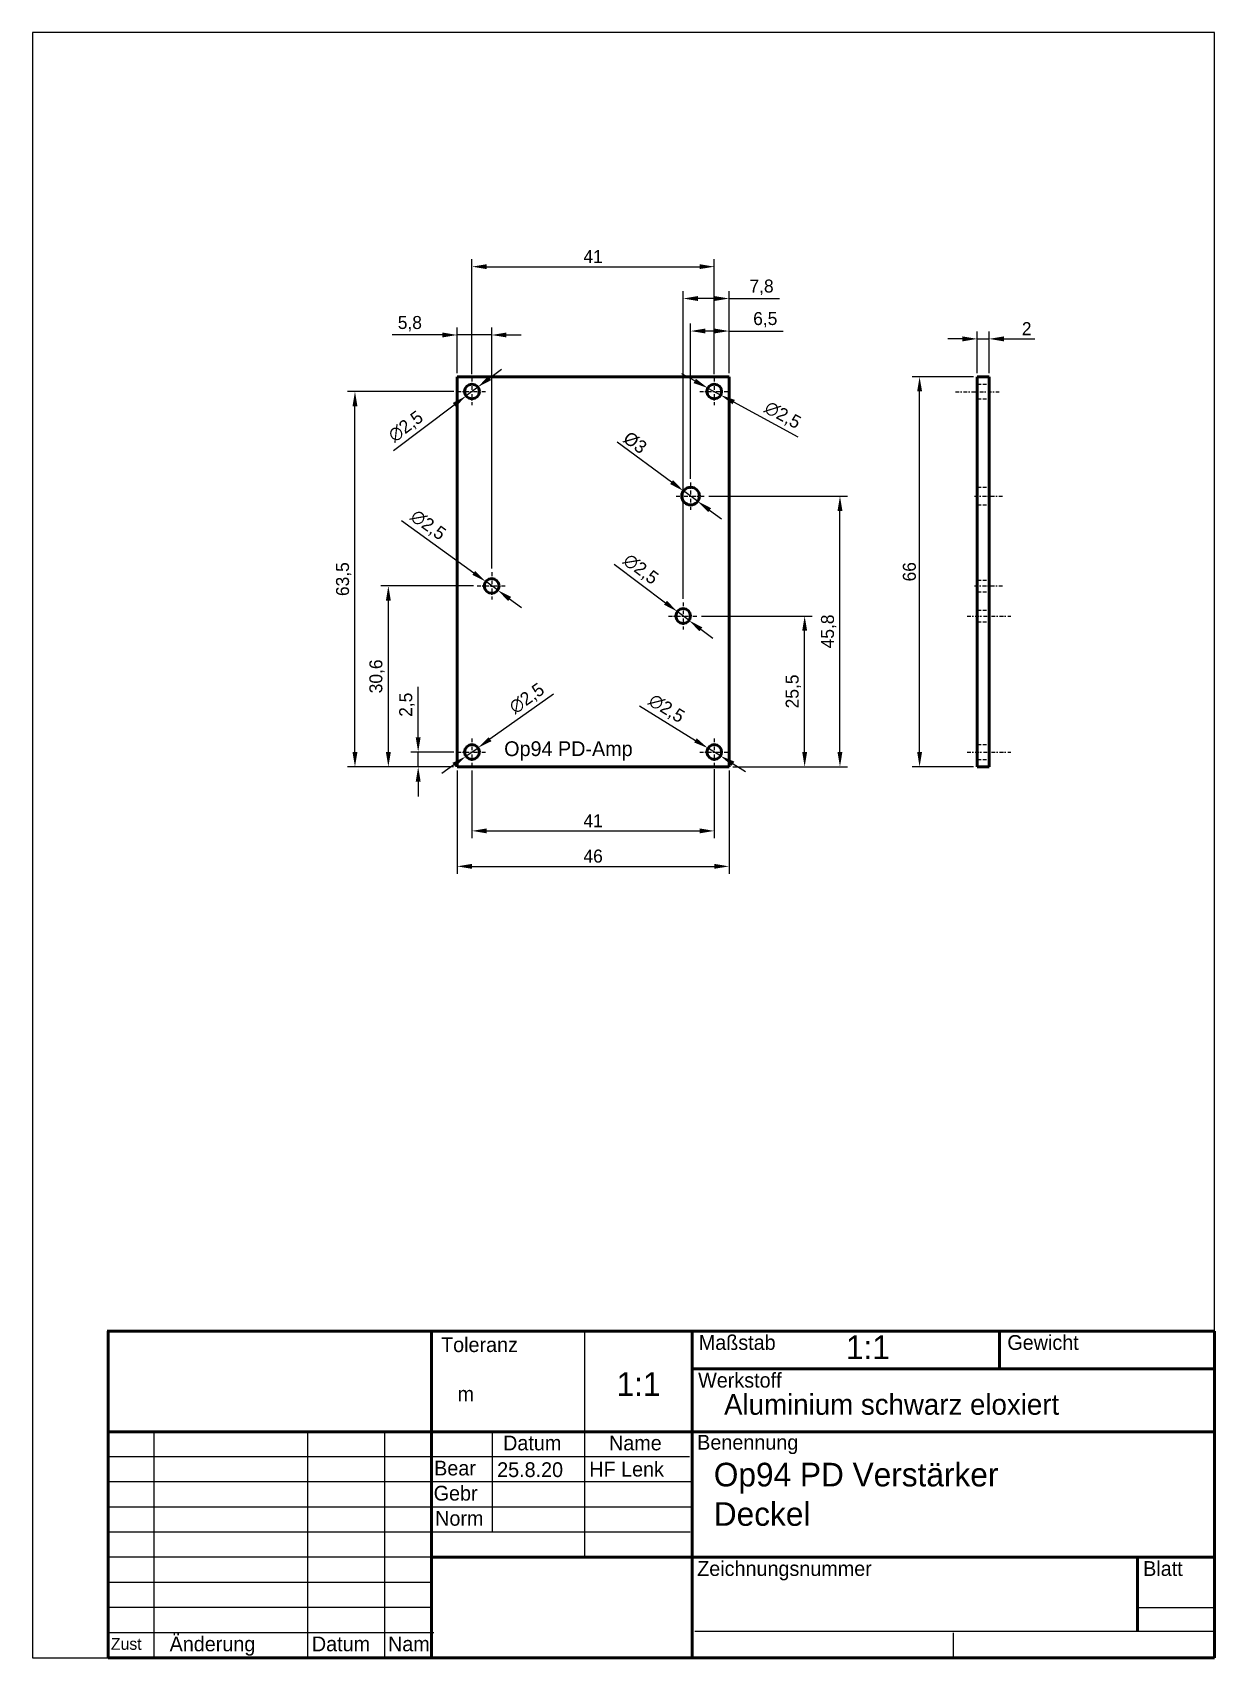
# Model space of a CAD drawing. Header units: millimetres. Extents: x 0 to 200, y 0 to 275.
import ezdxf

# ---------------------------------------------------------------- set-up
doc = ezdxf.new("R2010")
doc.units = ezdxf.units.MM
doc.linetypes.add('STRICHPUNKT', pattern=[25.4, 12.7, -6.35, 0, -6.35])
doc.linetypes.add('VERDECKT', pattern=[9.525, 6.35, -3.175])
for name, color, linetype, lineweight in [('0.18', 7, 'Continuous', 18), ('0.25', 7, 'Continuous', 25), ('0.5 Vollinie', 7, 'Continuous', 50), ('Bemaßung', 2, 'Continuous', 25), ('Mittellinie', 6, 'STRICHPUNKT', 25), ('Verdeckte Kanten', 7, 'VERDECKT', 25)]:
    doc.layers.add(name, color=color, linetype=linetype, lineweight=lineweight)
doc.layers.add('KLIN', color=1, linetype='Continuous')
doc.dimstyles.new('ISO-25', dxfattribs={"dimtxt": 2.5, "dimasz": 2.5, "dimexe": 1.25, "dimexo": 0.625, "dimtad": 1, "dimtxsty": 'Standard', "dimcen": 2.5, "dimadec": 0, "dimazin": 0, "dimtfac": 1, "dimtmove": 0, "dimatfit": 3, "dimfxl": 1, "dimarcsym": 0})

# ---------------------------------------------------------------- blocks, each defined once
blk = doc.blocks.new('*U2')
at = {"layer": '0.18'}
for p, q in [((-106.6, 55.25), (-106.6, 17)), ((-179.4, 0), (-179.4, 38.25)), ((-153.4, 0), (-153.4, 38.25)), ((-140.4, -0.12), (-140.4, 38.25)), ((-122.2, 38.25), (-122.2, 21.25)), ((-88.84, 34), (-187.2, 34)), ((-88.45, 29.75), (-187.2, 29.75)), ((-88.45, 25.5), (-187.2, 25.5)), ((-88.71, 21.25), (-187.2, 21.25)), ((-132.52, 17), (-187.2, 17)), ((-132.44, 12.75), (-187.2, 12.75)), ((-132.36, 8.5), (-187.2, 8.5)), ((-13, 8.5), (0, 8.5)), ((-132.12, 4.25), (-187.2, 4.25)), ((-87.95, 4.53), (0, 4.53)), ((-44.2, 4.25), (-44.2, 0))]:
    blk.add_line(p, q, dxfattribs=at)
at = {"layer": '0.5 Vollinie'}
for p, q in [((-187.36, 55.25), (0, 55.25)), ((-187.2, 55.25), (-187.2, 0)), ((-132.51, -0.09), (-132.51, 55.25)), ((-88.4, 0), (-88.4, 55.25)), ((-36.4, 55.25), (-36.4, 48.88)), ((0, 55.25), (0, 0)), ((0, 48.88), (-88.4, 48.88)), ((0, 38.25), (-187.2, 38.25)), ((-132.51, 38.49), (-132.51, 37.97)), ((-132.51, 37.97), (-132.51, 38.25)), ((0, 17), (-132.6, 17)), ((-13, 17), (-13, 4.53)), ((-187.2, 0), (0, 0))]:
    blk.add_line(p, q, dxfattribs=at)
blk.add_lwpolyline([(-13, 10.62), (-13, 10.62), (-13, 10.62), (-13, 10.62)], close=True, dxfattribs=at)
at = {"insert": (-186.74, 3.35), "char_height": 2, "width": 7.0799, "attachment_point": 1}
blk.add_mtext('Zust', dxfattribs=at)
at = {"layer": '0.25', "char_height": 2.5, "attachment_point": 1}
for s, insert, width in [('Maßstab', (-87.26, 54.6), 2.6), ('Werkstoff', (-87.37, 48.22), 13), ('Gebr', (-132.12, 29.1), 2.6), ('Norm', (-131.87, 24.85), 2.6)]:
    blk.add_mtext(s, dxfattribs=dict(at, insert=insert, width=width))
for s, insert in [('Gewicht', (-35.05, 54.6)), ('Datum', (-120.37, 37.6)), ('Name', (-102.45, 37.6)), ('Benennung', (-87.53, 37.71)), ('Bear', (-132.04, 33.35)), ('Zeichnungsnummer', (-87.53, 16.35)), ('Blatt', (-12.07, 16.35)), ('Änderung', (-176.8, 3.6)), ('Datum', (-152.73, 3.6)), ('Nam', (-139.85, 3.6))]:
    blk.add_mtext(s, dxfattribs=dict(at, insert=insert))
blk = doc.blocks.new('*D70')
at = {"layer": 'Bemaßung', "color": 0, "lineweight": -2, "transparency": 16777216}
for p, q in [((71.86, 150.13), (71.86, 132.66)), ((117.86, 150.13), (117.86, 132.66)), ((74.36, 133.91), (115.36, 133.91))]:
    blk.add_line(p, q, dxfattribs=at)
at = {"layer": 'Bemaßung', "color": 0, "transparency": 16777216}
for points in [[(74.36, 134.33), (74.36, 133.5), (71.86, 133.91)], [(115.36, 134.33), (115.36, 133.5), (117.86, 133.91)]]:
    blk.add_solid(points, dxfattribs=at)
at = {"layer": 'Defpoints', "color": 0, "transparency": 16777216}
for p in [(71.86, 150.76), (117.86, 150.76), (117.86, 133.91)]:
    blk.add_point(p, dxfattribs=at)
at = {"layer": 'Bemaßung', "color": 0, "transparency": 16777216, "insert": (94.86, 135.64), "char_height": 2.2, "attachment_point": 5}
blk.add_mtext('46', dxfattribs=at)
blk = doc.blocks.new('*D71')
at = {"layer": 'Bemaßung', "color": 0, "lineweight": -2, "transparency": 16777216}
for p, q in [((74.36, 150.13), (74.36, 138.66)), ((115.36, 150.33), (115.36, 138.66)), ((76.86, 139.91), (112.86, 139.91))]:
    blk.add_line(p, q, dxfattribs=at)
at = {"layer": 'Bemaßung', "color": 0, "transparency": 16777216}
for points in [[(76.86, 140.33), (76.86, 139.5), (74.36, 139.91)], [(112.86, 140.33), (112.86, 139.5), (115.36, 139.91)]]:
    blk.add_solid(points, dxfattribs=at)
at = {"layer": 'Defpoints', "color": 0, "transparency": 16777216}
for p in [(74.36, 150.76), (115.36, 150.95), (115.36, 139.91)]:
    blk.add_point(p, dxfattribs=at)
at = {"layer": 'Bemaßung', "color": 0, "transparency": 16777216, "insert": (94.86, 141.64), "char_height": 2.2, "attachment_point": 5}
blk.add_mtext('41', dxfattribs=at)
blk = doc.blocks.new('*D72')
at = {"layer": 'Bemaßung', "color": 0, "lineweight": -2}
for p, q in [((74.36, 217.19), (74.36, 236.63)), ((115.36, 217.19), (115.36, 236.63)), ((76.86, 235.38), (112.86, 235.38))]:
    blk.add_line(p, q, dxfattribs=at)
at = {"layer": 'Bemaßung', "color": 0}
for points in [[(76.86, 235.8), (76.86, 234.97), (74.36, 235.38)], [(112.86, 234.97), (112.86, 235.8), (115.36, 235.38)]]:
    blk.add_solid(points, dxfattribs=at)
at = {"layer": 'Defpoints', "color": 0}
for p in [(115.36, 235.38), (74.36, 216.56), (115.36, 216.56)]:
    blk.add_point(p, dxfattribs=at)
at = {"layer": 'Bemaßung', "color": 0, "insert": (94.86, 237.11), "char_height": 2.2, "attachment_point": 5}
blk.add_mtext('41', dxfattribs=at)
blk = doc.blocks.new('*D73')
at = {"layer": 'Bemaßung', "color": 0, "lineweight": -2, "transparency": 16777216}
for p, q in [((65.26, 155.76), (65.26, 164.27)), ((71.27, 153.26), (64.01, 153.26)), ((65.26, 150.76), (65.26, 153.26)), ((71.23, 150.76), (64.01, 150.76)), ((65.26, 148.26), (65.26, 145.76))]:
    blk.add_line(p, q, dxfattribs=at)
at = {"layer": 'Bemaßung', "color": 0, "transparency": 16777216}
for points in [[(64.84, 155.76), (65.67, 155.76), (65.26, 153.26)], [(64.84, 148.26), (65.67, 148.26), (65.26, 150.76)]]:
    blk.add_solid(points, dxfattribs=at)
at = {"layer": 'Defpoints', "color": 0, "transparency": 16777216}
for p in [(65.26, 153.26), (71.9, 153.26), (71.86, 150.76)]:
    blk.add_point(p, dxfattribs=at)
at = {"layer": 'Bemaßung', "color": 0, "transparency": 16777216, "insert": (63.35, 161.26), "char_height": 2.2, "attachment_point": 5, "rotation": 90}
blk.add_mtext('2,5', dxfattribs=at)
blk = doc.blocks.new('*D74')
at = {"layer": 'Bemaßung', "color": 0, "lineweight": -2, "transparency": 16777216}
for p, q in [((74.62, 181.36), (58.96, 181.36)), ((60.21, 153.26), (60.21, 178.86)), ((71.23, 150.76), (58.96, 150.76))]:
    blk.add_line(p, q, dxfattribs=at)
at = {"layer": 'Bemaßung', "color": 0, "transparency": 16777216}
for points in [[(59.79, 178.86), (60.63, 178.86), (60.21, 181.36)], [(59.79, 153.26), (60.63, 153.26), (60.21, 150.76)]]:
    blk.add_solid(points, dxfattribs=at)
at = {"layer": 'Defpoints', "color": 0, "transparency": 16777216}
for p in [(60.21, 181.36), (75.24, 181.36), (71.86, 150.76)]:
    blk.add_point(p, dxfattribs=at)
at = {"layer": 'Bemaßung', "color": 0, "transparency": 16777216, "insert": (58.3, 166.06), "char_height": 2.2, "attachment_point": 5, "rotation": 90}
blk.add_mtext('30,6', dxfattribs=at)
blk = doc.blocks.new('*D75')
at = {"layer": 'Bemaßung', "color": 0, "lineweight": -2, "transparency": 16777216}
for p, q in [((71.27, 214.26), (53.31, 214.26)), ((54.56, 153.26), (54.56, 211.76)), ((71.23, 150.76), (53.31, 150.76))]:
    blk.add_line(p, q, dxfattribs=at)
at = {"layer": 'Bemaßung', "color": 0, "transparency": 16777216}
for points in [[(54.15, 211.76), (54.98, 211.76), (54.56, 214.26)], [(54.15, 153.26), (54.98, 153.26), (54.56, 150.76)]]:
    blk.add_solid(points, dxfattribs=at)
at = {"layer": 'Defpoints', "color": 0, "transparency": 16777216}
for p in [(54.56, 214.26), (71.9, 214.26), (71.86, 150.76)]:
    blk.add_point(p, dxfattribs=at)
at = {"layer": 'Bemaßung', "color": 0, "transparency": 16777216, "insert": (52.66, 182.51), "char_height": 2.2, "attachment_point": 5, "rotation": 90}
blk.add_mtext('63,5', dxfattribs=at)
blk = doc.blocks.new('*D76')
at = {"layer": 'Bemaßung', "color": 0, "lineweight": -2, "transparency": 16777216}
for p, q in [((159.23, 216.76), (148.85, 216.76)), ((150.1, 153.26), (150.1, 214.26)), ((159.23, 150.76), (148.85, 150.76))]:
    blk.add_line(p, q, dxfattribs=at)
at = {"layer": 'Bemaßung', "color": 0, "transparency": 16777216}
for points in [[(149.69, 214.26), (150.52, 214.26), (150.1, 216.76)], [(149.69, 153.26), (150.52, 153.26), (150.1, 150.76)]]:
    blk.add_solid(points, dxfattribs=at)
at = {"layer": 'Defpoints', "color": 0, "transparency": 16777216}
for p in [(150.1, 216.76), (159.86, 216.76), (159.86, 150.76)]:
    blk.add_point(p, dxfattribs=at)
at = {"layer": 'Bemaßung', "color": 0, "transparency": 16777216, "insert": (148.38, 183.76), "char_height": 2.2, "attachment_point": 5, "rotation": 90}
blk.add_mtext('66', dxfattribs=at)
blk = doc.blocks.new('*D77')
at = {"layer": 'Bemaßung', "color": 0, "lineweight": -2, "transparency": 16777216}
for p, q in [((157.36, 223.16), (154.86, 223.16)), ((159.86, 217.38), (159.86, 224.41)), ((159.86, 223.16), (161.86, 223.16)), ((161.86, 217.38), (161.86, 224.41)), ((164.36, 223.16), (169.58, 223.16))]:
    blk.add_line(p, q, dxfattribs=at)
at = {"layer": 'Bemaßung', "color": 0, "transparency": 16777216}
for points in [[(157.36, 223.58), (157.36, 222.74), (159.86, 223.16)], [(164.36, 223.58), (164.36, 222.74), (161.86, 223.16)]]:
    blk.add_solid(points, dxfattribs=at)
at = {"layer": 'Defpoints', "color": 0, "transparency": 16777216}
for p in [(161.86, 223.16), (159.86, 216.76), (161.86, 216.76)]:
    blk.add_point(p, dxfattribs=at)
at = {"layer": 'Bemaßung', "color": 0, "transparency": 16777216, "insert": (168.22, 224.89), "char_height": 2.2, "attachment_point": 5}
blk.add_mtext('2', dxfattribs=at)
blk = doc.blocks.new('*D78')
at = {"layer": 'Bemaßung', "color": 0, "lineweight": -2, "transparency": 16777216}
for p, q in [((113.18, 176.27), (131.9, 176.27)), ((130.65, 153.26), (130.65, 173.77)), ((118.48, 150.76), (131.9, 150.76))]:
    blk.add_line(p, q, dxfattribs=at)
at = {"layer": 'Bemaßung', "color": 0, "transparency": 16777216}
for points in [[(130.24, 173.77), (131.07, 173.77), (130.65, 176.27)], [(130.24, 153.26), (131.07, 153.26), (130.65, 150.76)]]:
    blk.add_solid(points, dxfattribs=at)
at = {"layer": 'Defpoints', "color": 0, "transparency": 16777216}
for p in [(112.56, 176.27), (130.65, 176.27), (117.86, 150.76)]:
    blk.add_point(p, dxfattribs=at)
at = {"layer": 'Bemaßung', "color": 0, "transparency": 16777216, "insert": (128.74, 163.51), "char_height": 2.2, "attachment_point": 5, "rotation": 90}
blk.add_mtext('25,5', dxfattribs=at)
blk = doc.blocks.new('*D80')
at = {"layer": 'Bemaßung', "color": 0, "lineweight": -2}
for p, q in [((110.1, 179.2), (110.1, 231.24)), ((117.86, 217.38), (117.86, 231.24)), ((115.36, 229.99), (112.6, 229.99)), ((117.86, 229.99), (126.37, 229.99))]:
    blk.add_line(p, q, dxfattribs=at)
at = {"layer": 'Bemaßung', "color": 0}
for points in [[(112.6, 230.41), (112.6, 229.57), (110.1, 229.99)], [(115.36, 229.57), (115.36, 230.41), (117.86, 229.99)]]:
    blk.add_solid(points, dxfattribs=at)
at = {"layer": 'Defpoints', "color": 0}
for p in [(110.1, 229.99), (117.86, 216.76), (110.1, 178.58)]:
    blk.add_point(p, dxfattribs=at)
at = {"layer": 'Bemaßung', "color": 0, "insert": (123.36, 231.9), "char_height": 2.2, "attachment_point": 5}
blk.add_mtext('7,8', dxfattribs=at)
blk = doc.blocks.new('*D81')
at = {"layer": 'Bemaßung', "color": 0, "lineweight": -2, "transparency": 16777216}
for p, q in [((69.36, 223.82), (60.84, 223.82)), ((71.86, 217.38), (71.86, 225.07)), ((77.7, 223.82), (71.86, 223.82)), ((77.7, 184.29), (77.7, 225.07)), ((80.2, 223.82), (82.7, 223.82))]:
    blk.add_line(p, q, dxfattribs=at)
at = {"layer": 'Bemaßung', "color": 0, "transparency": 16777216}
for points in [[(69.36, 224.24), (69.36, 223.41), (71.86, 223.82)], [(80.2, 224.24), (80.2, 223.41), (77.7, 223.82)]]:
    blk.add_solid(points, dxfattribs=at)
at = {"layer": 'Defpoints', "color": 0, "transparency": 16777216}
for p in [(71.86, 223.82), (71.86, 216.76), (77.7, 183.67)]:
    blk.add_point(p, dxfattribs=at)
at = {"layer": 'Bemaßung', "color": 0, "transparency": 16777216, "insert": (63.85, 225.73), "char_height": 2.2, "attachment_point": 5}
blk.add_mtext('5,8', dxfattribs=at)
blk = doc.blocks.new('*D82')
at = {"layer": 'Bemaßung', "color": 0, "lineweight": -2, "transparency": 16777216}
for p, q in [((77.35, 216.52), (79.34, 218.02)), ((75.35, 215.01), (73.36, 213.5)), ((61.1, 204.25), (71.36, 212))]:
    blk.add_line(p, q, dxfattribs=at)
at = {"layer": 'Bemaßung', "color": 0, "transparency": 16777216}
for points in [[(77.1, 216.85), (77.6, 216.18), (75.35, 215.01)], [(71.11, 212.33), (71.61, 211.66), (73.36, 213.5)]]:
    blk.add_solid(points, dxfattribs=at)
at = {"layer": 'Defpoints', "color": 0, "transparency": 16777216}
for p in [(75.35, 215.01), (73.36, 213.5)]:
    blk.add_point(p, dxfattribs=at)
at = {"layer": 'Bemaßung', "color": 0, "transparency": 16777216, "insert": (63.23, 208.25), "char_height": 2.2, "attachment_point": 5, "rotation": 37.0589}
blk.add_mtext('∅2,5', dxfattribs=at)
blk = doc.blocks.new('*D83')
at = {"layer": 'Bemaßung', "color": 0, "lineweight": -2, "transparency": 16777216}
for p, q in [((62.43, 192.45), (74.67, 183.56)), ((78.71, 180.63), (76.69, 182.1)), ((80.73, 179.16), (82.76, 177.69))]:
    blk.add_line(p, q, dxfattribs=at)
at = {"layer": 'Bemaßung', "color": 0, "transparency": 16777216}
for points in [[(74.91, 183.9), (74.42, 183.23), (76.69, 182.1)], [(80.98, 179.5), (80.49, 178.82), (78.71, 180.63)]]:
    blk.add_solid(points, dxfattribs=at)
at = {"layer": 'Defpoints', "color": 0, "transparency": 16777216}
for p in [(76.69, 182.1), (78.71, 180.63)]:
    blk.add_point(p, dxfattribs=at)
at = {"layer": 'Bemaßung', "color": 0, "transparency": 16777216, "insert": (66.88, 191.58), "char_height": 2.2, "attachment_point": 5, "rotation": 324.0171}
blk.add_mtext('∅2,5', dxfattribs=at)
blk = doc.blocks.new('*D84')
at = {"layer": 'Bemaßung', "color": 0, "lineweight": -2, "transparency": 16777216}
for p, q in [((88.16, 163.05), (77.41, 155.43)), ((73.34, 152.53), (75.38, 153.98)), ((71.3, 151.09), (69.26, 149.64))]:
    blk.add_line(p, q, dxfattribs=at)
at = {"layer": 'Bemaßung', "color": 0, "transparency": 16777216}
for points in [[(77.17, 155.77), (77.66, 155.09), (75.38, 153.98)], [(71.06, 151.43), (71.54, 150.75), (73.34, 152.53)]]:
    blk.add_solid(points, dxfattribs=at)
at = {"layer": 'Defpoints', "color": 0, "transparency": 16777216}
for p in [(73.34, 152.53), (75.38, 153.98)]:
    blk.add_point(p, dxfattribs=at)
at = {"layer": 'Bemaßung', "color": 0, "transparency": 16777216, "insert": (83.71, 162.23), "char_height": 2.2, "attachment_point": 5, "rotation": 35.3488}
blk.add_mtext('∅2,5', dxfattribs=at)
blk = doc.blocks.new('*D85')
at = {"layer": 'Bemaßung', "color": 0, "lineweight": -2, "transparency": 16777216}
for p, q in [((102.73, 161.07), (112.17, 155.23)), ((116.42, 152.6), (114.29, 153.91)), ((118.54, 151.28), (120.67, 149.97))]:
    blk.add_line(p, q, dxfattribs=at)
at = {"layer": 'Bemaßung', "color": 0, "transparency": 16777216}
for points in [[(112.39, 155.58), (111.95, 154.88), (114.29, 153.91)], [(118.76, 151.64), (118.32, 150.93), (116.42, 152.6)]]:
    blk.add_solid(points, dxfattribs=at)
at = {"layer": 'Defpoints', "color": 0, "transparency": 16777216}
for p in [(114.29, 153.91), (116.42, 152.6)]:
    blk.add_point(p, dxfattribs=at)
at = {"layer": 'Bemaßung', "color": 0, "transparency": 16777216, "insert": (107.23, 160.53), "char_height": 2.2, "attachment_point": 5, "rotation": 328.2443}
blk.add_mtext('∅2,5', dxfattribs=at)
blk = doc.blocks.new('*D86')
at = {"layer": 'Bemaßung', "color": 0, "lineweight": -2, "transparency": 16777216}
for p, q in [((98.42, 185.04), (107.1, 178.52)), ((111.09, 175.52), (109.1, 177.02)), ((113.09, 174.02), (115.09, 172.52))]:
    blk.add_line(p, q, dxfattribs=at)
at = {"layer": 'Bemaßung', "color": 0, "transparency": 16777216}
for points in [[(107.35, 178.86), (106.85, 178.19), (109.1, 177.02)], [(113.34, 174.35), (112.84, 173.69), (111.09, 175.52)]]:
    blk.add_solid(points, dxfattribs=at)
at = {"layer": 'Defpoints', "color": 0, "transparency": 16777216}
for p in [(109.1, 177.02), (111.09, 175.52)]:
    blk.add_point(p, dxfattribs=at)
at = {"layer": 'Bemaßung', "color": 0, "transparency": 16777216, "insert": (102.85, 184.1), "char_height": 2.2, "attachment_point": 5, "rotation": 323.0928}
blk.add_mtext('∅2,5', dxfattribs=at)
blk = doc.blocks.new('*D87')
at = {"layer": 'Bemaßung', "color": 0, "lineweight": -2, "transparency": 16777216}
for p, q in [((112.06, 216.05), (109.86, 217.24)), ((114.26, 214.85), (116.45, 213.66)), ((129.58, 206.53), (118.65, 212.47))]:
    blk.add_line(p, q, dxfattribs=at)
at = {"layer": 'Bemaßung', "color": 0, "transparency": 16777216}
for points in [[(112.26, 216.41), (111.86, 215.68), (114.26, 214.85)], [(118.85, 212.83), (118.45, 212.1), (116.45, 213.66)]]:
    blk.add_solid(points, dxfattribs=at)
at = {"layer": 'Defpoints', "color": 0, "transparency": 16777216}
for p in [(114.26, 214.85), (116.45, 213.66)]:
    blk.add_point(p, dxfattribs=at)
at = {"layer": 'Bemaßung', "color": 0, "transparency": 16777216, "insert": (126.88, 210.17), "char_height": 2.2, "attachment_point": 5, "rotation": 331.4963}
blk.add_mtext('∅2,5', dxfattribs=at)
blk = doc.blocks.new('*D88')
at = {"layer": 'Bemaßung', "color": 0, "lineweight": -2}
for p, q in [((114.44, 196.56), (137.88, 196.56)), ((136.63, 153.26), (136.63, 194.06)), ((118.48, 150.76), (137.88, 150.76))]:
    blk.add_line(p, q, dxfattribs=at)
at = {"layer": 'Bemaßung', "color": 0}
for points in [[(137.04, 194.06), (136.21, 194.06), (136.63, 196.56)], [(136.21, 153.26), (137.04, 153.26), (136.63, 150.76)]]:
    blk.add_solid(points, dxfattribs=at)
at = {"layer": 'Defpoints', "color": 0}
for p in [(113.82, 196.56), (136.63, 196.56), (117.86, 150.76)]:
    blk.add_point(p, dxfattribs=at)
at = {"layer": 'Bemaßung', "color": 0, "insert": (134.72, 173.66), "char_height": 2.2, "attachment_point": 5, "rotation": 90}
blk.add_mtext('45,8', dxfattribs=at)
blk = doc.blocks.new('*D89')
at = {"layer": 'Bemaßung', "color": 0, "lineweight": -2}
for p, q in [((111.36, 199.49), (111.36, 225.74)), ((117.86, 217.38), (117.86, 225.74)), ((115.36, 224.49), (113.86, 224.49)), ((117.86, 224.49), (126.99, 224.49))]:
    blk.add_line(p, q, dxfattribs=at)
at = {"layer": 'Bemaßung', "color": 0}
for points in [[(113.86, 224.91), (113.86, 224.08), (111.36, 224.49)], [(115.36, 224.08), (115.36, 224.91), (117.86, 224.49)]]:
    blk.add_solid(points, dxfattribs=at)
at = {"layer": 'Defpoints', "color": 0}
for p in [(111.36, 224.49), (117.86, 216.76), (111.36, 198.86)]:
    blk.add_point(p, dxfattribs=at)
at = {"layer": 'Bemaßung', "color": 0, "insert": (123.99, 226.4), "char_height": 2.2, "attachment_point": 5}
blk.add_mtext('6,5', dxfattribs=at)
blk = doc.blocks.new('*D90')
at = {"layer": 'Bemaßung', "color": 0, "lineweight": -2}
for p, q in [((108.13, 198.92), (98.95, 205.67)), ((112.56, 195.67), (110.15, 197.44)), ((114.58, 194.19), (116.59, 192.71))]:
    blk.add_line(p, q, dxfattribs=at)
at = {"layer": 'Bemaßung', "color": 0}
for points in [[(107.89, 198.59), (108.38, 199.26), (110.15, 197.44)], [(114.83, 194.52), (114.33, 193.85), (112.56, 195.67)]]:
    blk.add_solid(points, dxfattribs=at)
at = {"layer": 'Defpoints', "color": 0}
for p in [(110.15, 197.44), (112.56, 195.67)]:
    blk.add_point(p, dxfattribs=at)
at = {"layer": 'Bemaßung', "color": 0, "insert": (101.95, 205.6), "char_height": 2.2, "attachment_point": 5, "rotation": 323.7001}
blk.add_mtext('%%c3', dxfattribs=at)

msp = doc.modelspace()

# ---------------------------------------------------------------- linework, layer by layer
msp.add_lwpolyline([(0, 275), (0, 0), (200, 0), (200, 275)], close=True)
at = {"layer": '0.5 Vollinie'}
for p, q in [((117.86, 216.76), (71.86, 216.76)), ((71.86, 216.76), (71.86, 150.76)), ((117.86, 150.76), (117.86, 216.76)), ((159.86, 216.76), (159.86, 213.76)), ((159.86, 216.76), (159.86, 150.76)), ((161.86, 216.76), (159.86, 216.76)), ((159.86, 216.76), (159.86, 216.76)), ((161.86, 216.76), (161.86, 150.76)), ((159.86, 155.76), (159.86, 150.76)), ((117.86, 150.76), (71.86, 150.76)), ((161.86, 150.76), (159.86, 150.76))]:
    msp.add_line(p, q, dxfattribs=at)
at = {"layer": '0.5 Vollinie', "color": 6, "linetype": 'STRICHPUNKT', "lineweight": 18, "ltscale": 0.05}
for p, q in [((156.16, 214.19), (163.56, 214.19)), ((159.4, 196.56), (164.32, 196.56)), ((159.4, 181.36), (164.32, 181.36)), ((158.16, 176.27), (165.56, 176.27)), ((158.16, 153.26), (165.56, 153.26))]:
    msp.add_line(p, q, dxfattribs=at)
at = {"layer": '0.5 Vollinie'}
for centre, radius in [((74.36, 214.26), 1.25), ((115.36, 214.26), 1.25), ((111.36, 196.56), 1.5), ((77.7, 181.36), 1.25), ((110.1, 176.27), 1.25), ((74.36, 153.26), 1.25), ((115.36, 153.26), 1.25)]:
    msp.add_circle(centre, radius, dxfattribs=at)
at = {"layer": 'Mittellinie', "ltscale": 0.05}
for p, q in [((74.36, 216.56), (74.36, 211.95)), ((115.36, 216.56), (115.36, 211.95)), ((71.9, 214.26), (76.82, 214.26)), ((112.9, 214.26), (117.82, 214.26)), ((111.36, 198.86), (111.36, 194.25)), ((108.9, 196.56), (113.82, 196.56)), ((77.7, 183.67), (77.7, 179.06)), ((75.24, 181.36), (80.16, 181.36)), ((107.64, 176.27), (112.56, 176.27)), ((110.1, 178.58), (110.1, 173.97)), ((74.36, 155.56), (74.36, 150.95)), ((115.36, 155.56), (115.36, 150.95)), ((71.9, 153.26), (76.82, 153.26)), ((112.9, 153.26), (117.82, 153.26))]:
    msp.add_line(p, q, dxfattribs=at)
at = {"layer": 'Verdeckte Kanten', "ltscale": 0.1}
for p, q in [((159.86, 215.51), (161.86, 215.51)), ((159.86, 213.01), (161.86, 213.01)), ((159.86, 198.06), (161.86, 198.06)), ((159.86, 195.06), (161.86, 195.06)), ((159.86, 182.36), (161.86, 182.36)), ((159.86, 180.36), (161.86, 180.36)), ((159.86, 177.27), (161.86, 177.27)), ((159.86, 175.27), (161.86, 175.27)), ((159.86, 154.51), (161.86, 154.51)), ((159.86, 152.01), (161.86, 152.01))]:
    msp.add_line(p, q, dxfattribs=at)

# ---------------------------------------------------------------- block references
msp.add_blockref('*U2', (200, 0))

# ---------------------------------------------------------------- texts
at = {"layer": '0.5 Vollinie', "insert": (137.63, 54.54), "char_height": 4, "attachment_point": 1}
msp.add_mtext_dynamic_manual_height_columns('1:1', width=17.3378, gutter_width=12.5, heights=[0], dxfattribs=at)
at = {"layer": 'Bemaßung', "attachment_point": 1}
for s, width, insert, char_height in [('Toleranz\\P\\P   m', 22.7024, (69.13, 54.23), 2.5), ('1:1', 7.106, (98.84, 48.32), 4), ('Aluminium schwarz eloxiert', 80.1817, (117.02, 44.62), 3.5), ('Op94 PD Verstärker \\PDeckel', 78.2726, (115.28, 33), 4)]:
    msp.add_mtext_dynamic_manual_height_columns(s, width=width, gutter_width=12.5, heights=[0], dxfattribs=dict(at, insert=insert, char_height=char_height))
at = {"layer": 'Bemaßung', "char_height": 2.5, "attachment_point": 1}
for s, insert, width in [('25.8.20', (78.62, 33.08), 14.7771), ('HF Lenk', (94.21, 33.17), 17.9117)]:
    msp.add_mtext(s, dxfattribs=dict(at, insert=insert, width=width))
at = {"layer": 'KLIN', "insert": (79.81, 155.07), "char_height": 2.5, "width": 29.1736, "attachment_point": 1}
msp.add_mtext('{Op94 PD-Amp}', dxfattribs=at)

# ---------------------------------------------------------------- dimensions: what is measured, and where the dimension line sits
at = {"layer": 'Bemaßung'}
for base, p1, p2, override, picture, middle in [((115.36, 235.38), (74.36, 216.56), (115.36, 216.56), {"dimtxt": 2.2, "dimdec": 1, "dimtdec": 1, "dimfrac": 2, "dimarcsym": 1}, '*D72', (94.86, 235.38)), ((110.1, 229.99), (117.86, 216.76), (110.1, 178.58), {"dimtxt": 2.2, "dimdec": 1, "dimtdec": 1, "dimfrac": 2, "dimarcsym": 1}, '*D80', (123.36, 229.99)), ((71.86, 223.82), (77.7, 183.67), (71.86, 216.76), {"dimtxt": 2.2, "dimdec": 1, "dimtdec": 1, "dimfrac": 2, "dimarcsym": 1}, '*D81', (63.85, 223.82)), ((111.36, 224.49), (117.86, 216.76), (111.36, 198.86), {"dimtxt": 2.2, "dimdec": 1, "dimlfac": 1, "dimtdec": 1, "dimfrac": 2, "dimarcsym": 1}, '*D89', (123.99, 224.49))]:
    dim = msp.add_linear_dim(base=base, p1=p1, p2=p2, dimstyle='ISO-25', override=override, dxfattribs=at)
    dim.commit()
    dim.dimension.update_dxf_attribs({"geometry": picture, "text_midpoint": middle, "dimtype": 160})
for base, p1, p2, picture, middle in [((161.86, 223.16), (159.86, 216.76), (161.86, 216.76), '*D77', (168.22, 224.89)), ((117.86, 133.91), (71.86, 150.76), (117.86, 150.76), '*D70', (94.86, 135.64)), ((115.36, 139.91), (74.36, 150.76), (115.36, 150.95), '*D71', (94.86, 141.64))]:
    dim = msp.add_linear_dim(base=base, p1=p1, p2=p2, dimstyle='ISO-25', override={"dimtxt": 2.2, "dimdec": 1, "dimtdec": 1, "dimfrac": 2, "dimarcsym": 1}, dxfattribs=at)
    dim.commit()
    dim.dimension.update_dxf_attribs({"geometry": picture, "text_midpoint": middle})
for p1, p2, picture, middle in [((75.35, 215.01), (73.36, 213.5), '*D82', (64.38, 206.73)), ((114.26, 214.85), (116.45, 213.66), '*D87', (125.97, 208.49)), ((112.56, 195.67), (110.15, 197.44), '*D90', (100.93, 204.21)), ((78.71, 180.63), (76.69, 182.1), '*D83', (65.76, 190.03)), ((111.09, 175.52), (109.1, 177.02), '*D86', (101.71, 182.57)), ((73.34, 152.53), (75.38, 153.98), '*D84', (84.81, 160.67)), ((116.42, 152.6), (114.29, 153.91), '*D85', (106.23, 158.91))]:
    dim = msp.add_diameter_dim_2p(p1=p1, p2=p2, dimstyle='ISO-25', override={"dimtxt": 2.2, "dimdec": 1, "dimtdec": 1, "dimfrac": 2, "dimarcsym": 1}, dxfattribs=at)
    dim.commit()
    dim.dimension.update_dxf_attribs({"geometry": picture, "text_midpoint": middle, "dimtype": 163})
for base, p1, p2, override, picture, middle in [((150.1, 216.76), (159.86, 150.76), (159.86, 216.76), {"dimtxt": 2.2, "dimdec": 1, "dimtdec": 1, "dimfrac": 2, "dimarcsym": 1}, '*D76', (148.38, 183.76)), ((54.56, 214.26), (71.86, 150.76), (71.9, 214.26), {"dimtxt": 2.2, "dimdec": 1, "dimtdec": 1, "dimfrac": 2, "dimarcsym": 1}, '*D75', (52.66, 182.51)), ((136.63, 196.56), (117.86, 150.76), (113.82, 196.56), {"dimtxt": 2.2, "dimdec": 1, "dimlfac": 1, "dimtdec": 1, "dimfrac": 2, "dimarcsym": 1}, '*D88', (134.72, 173.66)), ((60.21, 181.36), (71.86, 150.76), (75.24, 181.36), {"dimtxt": 2.2, "dimdec": 1, "dimtdec": 1, "dimfrac": 2, "dimarcsym": 1}, '*D74', (58.3, 166.06)), ((130.65, 176.27), (117.86, 150.76), (112.56, 176.27), {"dimtxt": 2.2, "dimdec": 1, "dimtdec": 1, "dimfrac": 2, "dimarcsym": 1}, '*D78', (128.74, 163.51)), ((65.26, 153.26), (71.86, 150.76), (71.9, 153.26), {"dimtxt": 2.2, "dimdec": 1, "dimtdec": 1, "dimfrac": 2, "dimarcsym": 1}, '*D73', (63.35, 161.26))]:
    dim = msp.add_linear_dim(base=base, p1=p1, p2=p2, angle=90, dimstyle='ISO-25', override=override, dxfattribs=at)
    dim.commit()
    dim.dimension.update_dxf_attribs({"geometry": picture, "text_midpoint": middle})

doc.saveas('drawing.dxf')
